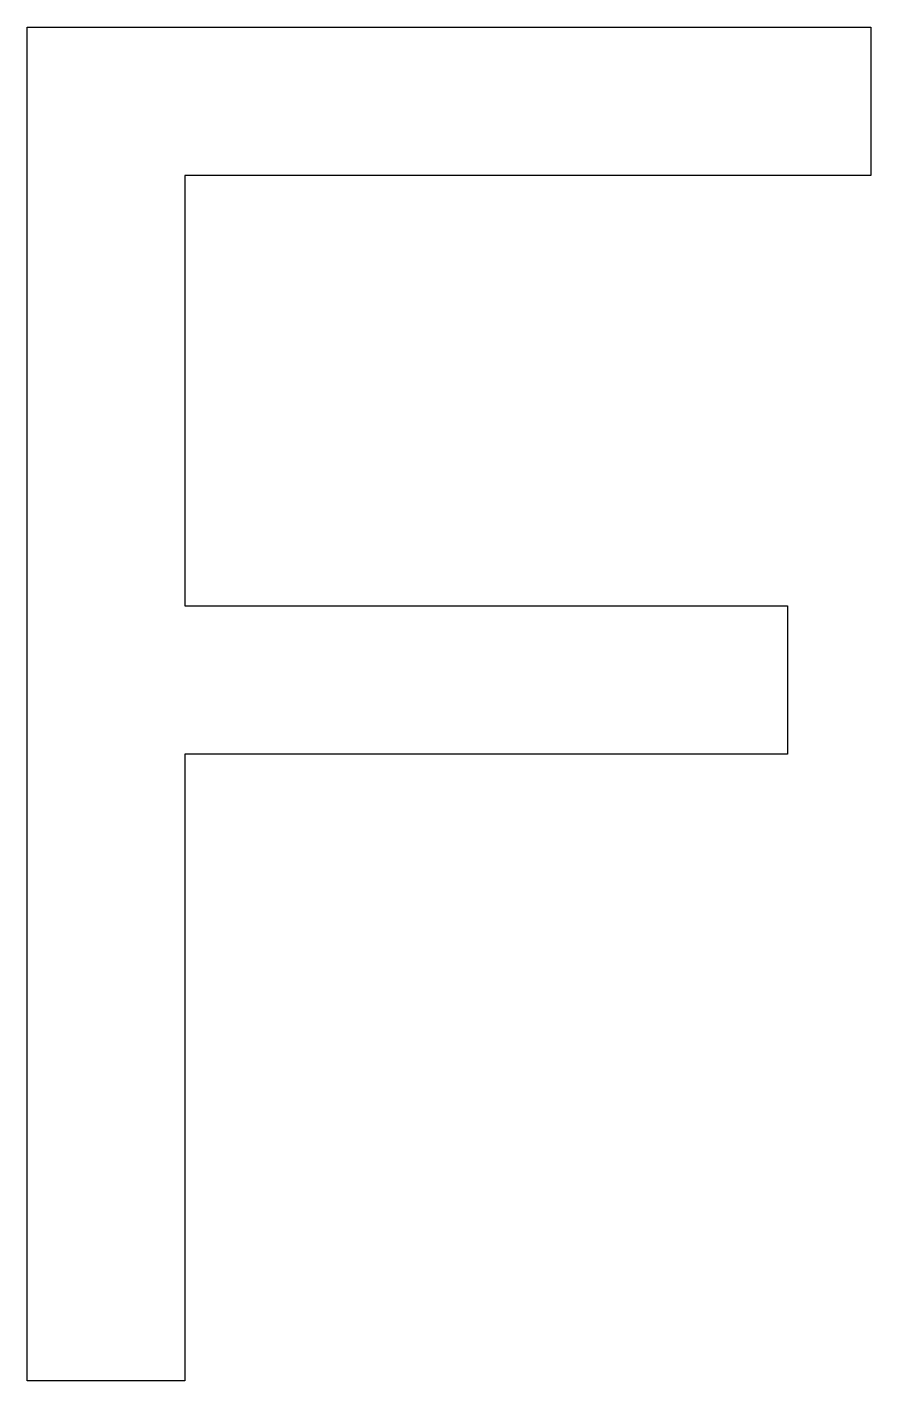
# Model space of a CAD drawing. Extents: x 1.1 to 7.4, y 0 to 10.1.
import ezdxf

# ---------------------------------------------------------------- set-up
doc = ezdxf.new("R2010")
doc.units = 0
doc.layers.get('0').update_dxf_attribs({"linetype": 'CONTINUOUS'})

msp = doc.modelspace()

# ---------------------------------------------------------------- linework, layer by layer
at = {"color": 0}
for p, q in [((1.08333, 0), (1.08333, 10.1389)), ((1.08333, 10.1389), (7.40278, 10.1389)), ((7.40278, 10.1389), (7.40278, 9.02778)), ((7.40278, 9.02778), (2.26389, 9.02778)), ((2.26389, 9.02778), (2.26389, 5.80556)), ((2.26389, 5.80556), (6.77778, 5.80556)), ((6.77778, 5.80556), (6.77778, 4.69444)), ((6.77778, 4.69444), (2.26389, 4.69444)), ((2.26389, 4.69444), (2.26389, 0)), ((2.26389, 0), (1.08333, 0))]:
    msp.add_line(p, q, dxfattribs=at)

doc.saveas('drawing.dxf')
